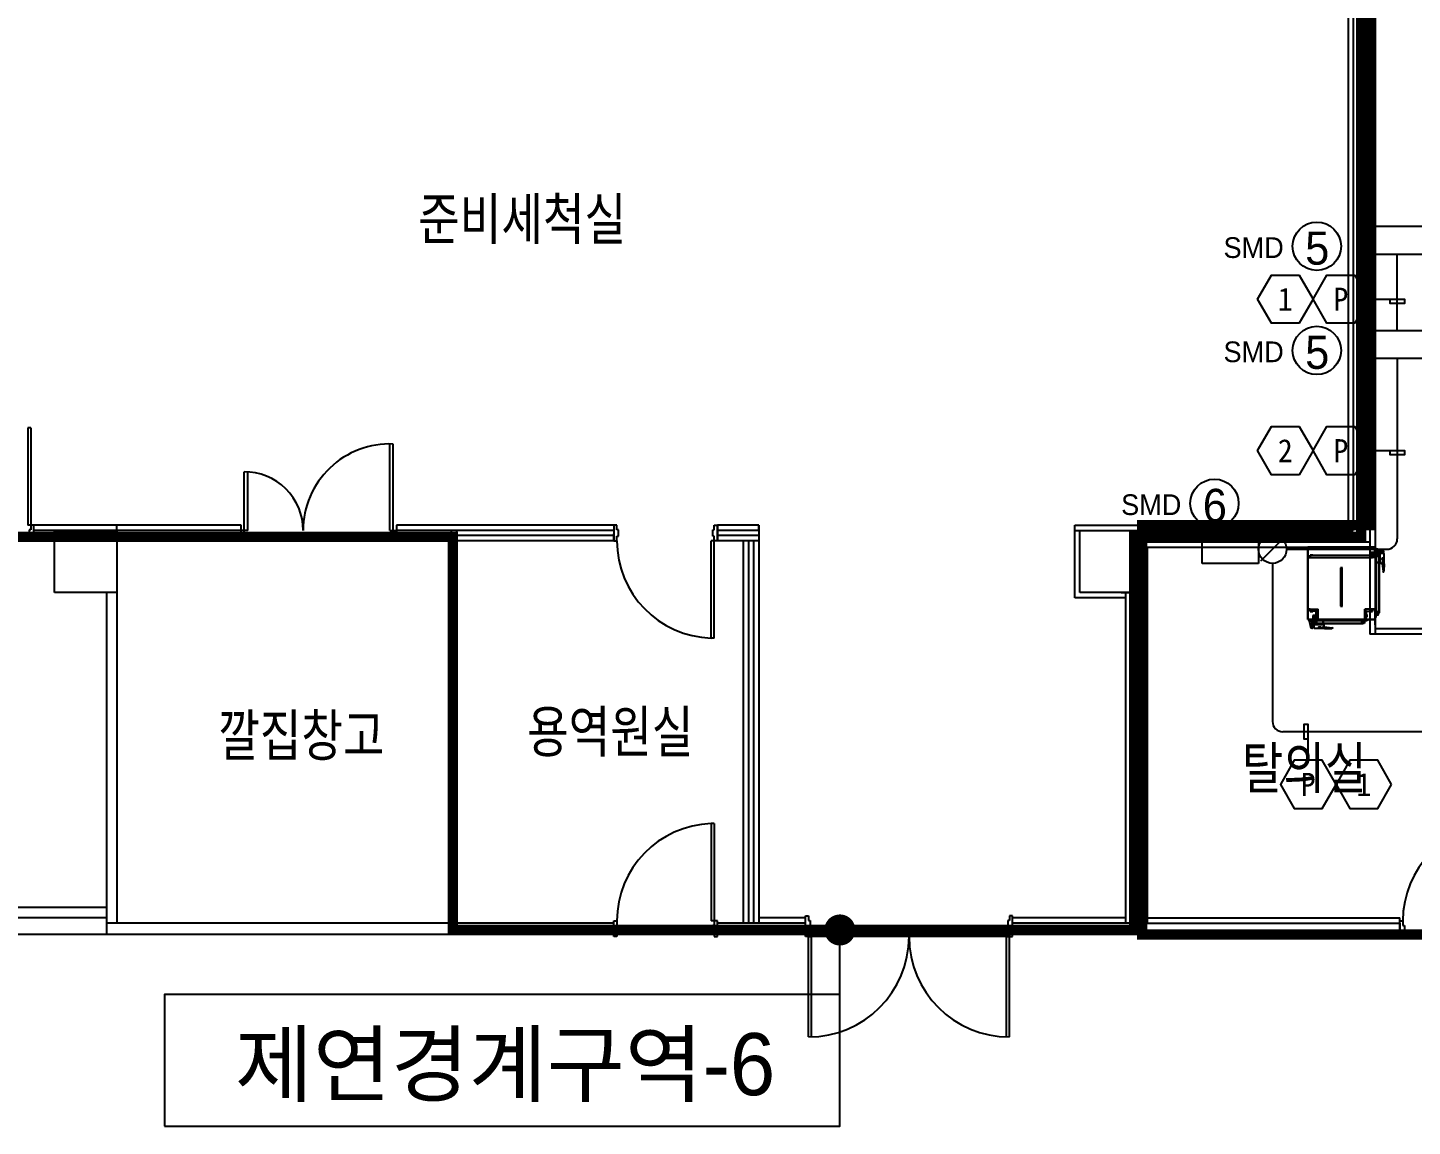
# Model space of a CAD drawing. Header units: millimetres. Extents: x 118559 to 211622, y 1329 to 63037.
# Drawn here: x 156470 to 169840, y 30142 to 40748 of the extents above; entities that cross this region are included whole.
import ezdxf
from ezdxf.enums import TextEntityAlignment as Align

# ---------------------------------------------------------------- set-up
doc = ezdxf.new("R2010")
doc.units = ezdxf.units.MM
doc.header["$LTSCALE"] = 120
doc.linetypes.add('HIDDENX2', pattern=[0.75, 0.5, -0.25])
for name, color, linetype in [('1구역', 41, 'Continuous'), ('ARCH', 9, 'Continuous'), ('DAMPER', 2, 'Continuous'), ('duct-si', 7, 'Continuous'), ('fire', 2, 'Continuous'), ('fire-l', 4, 'Continuous'), ('FIRE-NOTE', 7, 'Continuous'), ('smd-f', 2, 'Continuous')]:
    doc.layers.add(name, color=color, linetype=linetype)
doc.styles.add('GHD', font='')
doc.styles.add('ghs', font='')
doc.styles.add('TT', font='')
doc.styles.add('돋움', font='')
doc.styles.get('GHD').set_extended_font_data('Dotum')
doc.styles.get('ghs').set_extended_font_data('Dotum')
doc.styles.get('TT').set_extended_font_data('Dotum')
doc.styles.get('돋움').set_extended_font_data('DotumChe')

# ---------------------------------------------------------------- blocks, each defined once
blk = doc.blocks.new('e-22-1')
at = {"layer": 'DAMPER'}
blk.add_line((-5, 1), (-1, 1), dxfattribs=at)
at = {"layer": 'fire'}
for p, q in [((-5, -1), (-5, 1)), ((-1, 1), (-1, -1)), ((0.85, 0.85), (-0.85, -0.85)), ((-1, -1), (-5, -1))]:
    blk.add_line(p, q, dxfattribs=at)
blk.add_circle((0, 0), 1, dxfattribs=at)

msp = doc.modelspace()

# ---------------------------------------------------------------- linework, layer by layer
at = {"layer": '1구역', "color": 4, "linetype": 'HIDDENX2', "ltscale": 7, "const_width": 100, "elevation": 0}
msp.add_lwpolyline([(177130.1, 40802.5), (179743.5, 40802.5), (179743.4, 44444), (194080.1, 44444.2), (194080.1, 46185.5), (200110.1, 46185.5), (200110.1, 52274.1), (160991.4, 52274.1), (160991.4, 42084.2), (169430.1, 42084.2), (169430.1, 35944.2), (167230.1, 35944.2), (167230.1, 31994.2), (177130, 31994.2), (177130.1, 40802.5)], dxfattribs=at)
at = {"layer": '1구역', "color": 3, "linetype": 'HIDDENX2', "ltscale": 7, "const_width": 100, "elevation": 0}
msp.add_lwpolyline([(153905.1, 44357), (157380.1, 44357), (157380.1, 42084.2), (169346.1, 42084.2), (169346.1, 35833), (167155.8, 35833), (167155.8, 32036.9), (160573.8, 32036.9), (160573.8, 35833), (153905.1, 35833)], close=True, dxfattribs=at)
at = {"layer": 'ARCH', "color": 9}
for p, q in [((169480.1, 44234.2, 0), (169480.1, 34894.2, 0)), ((169430.1, 42294.2, 0), (169430.1, 35734.2, 0)), ((169430.1, 42294.2, 0), (169430.1, 35734.2, 0)), ((169270.1, 42134.2, 0), (169270.1, 35894.2, 0)), ((169220.1, 42084.2, 0), (169220.1, 35894.2, 0)), ((156470.1, 36884.2, 0), (156470.1, 35944.2, 0)), ((156500.1, 36884.2, 0), (156470.1, 36884.2, 0)), ((156470.1, 36884.2, 0), (156470.1, 35944.2, 0)), ((156500.1, 36884.2, 0), (156470.1, 36884.2, 0)), ((156500.1, 36884.2, 0), (156500.1, 35944.2, 0)), ((156500.1, 36884.2, 0), (156500.1, 35944.2, 0)), ((159965.4, 35894.2, 0), (159965.4, 36729.2, 0)), ((160000.7, 35894.2, 0), (160000.7, 36728.5, 0)), ((158559.4, 35894.2, 0), (158559.4, 36459.2, 0)), ((158594.7, 35894.2, 0), (158594.7, 36458.5, 0)), ((156500.1, 35944.2, 0), (156470.1, 35944.2, 0)), ((156500.1, 35944.2, 0), (156470.1, 35944.2, 0)), ((156500.1, 35899.2, 0), (156485.1, 35899.2, 0)), ((156485.1, 35899.2, 0), (156485.1, 35839.2, 0)), ((156500.1, 35899.2, 0), (156485.1, 35899.2, 0)), ((156485.1, 35899.2, 0), (156485.1, 35839.2, 0)), ((156485.1, 35839.2, 0), (156500.1, 35839.2, 0)), ((156485.1, 35839.2, 0), (156500.1, 35839.2, 0)), ((156530.1, 35944.2, 0), (156500.1, 35944.2, 0)), ((156500.1, 35944.2, 0), (156500.1, 35899.2, 0)), ((156530.1, 35944.2, 0), (156500.1, 35944.2, 0)), ((156500.1, 35944.2, 0), (156500.1, 35899.2, 0)), ((156500.1, 35839.2, 0), (156500.1, 35794.2, 0)), ((156500.1, 35839.2, 0), (156500.1, 35794.2, 0)), ((156530.1, 35794.2, 0), (156530.1, 35944.2, 0)), ((156530.1, 35794.2, 0), (156530.1, 35944.2, 0)), ((158530.1, 35944.2, 0), (156530.1, 35944.2, 0)), ((158530.1, 35894.2, 0), (156530.1, 35894.2, 0)), ((156730.1, 35894.2, 0), (157330.1, 35894.2, 0)), ((156730.1, 35294.2, 0), (156730.1, 35894.2, 0)), ((157330.1, 35894.2, 0), (157330.1, 35944.2, 0)), ((157330.1, 35894.2, 0), (157330.1, 35294.2, 0)), ((158530.1, 35844.2, 0), (157330.1, 35844.2, 0)), ((158530.1, 35794.2, 0), (158530.1, 35944.2, 0)), ((158559.4, 35894.2, 0), (158530.1, 35894.2, 0)), ((158559.4, 35858.3, 0), (158559.4, 35894.2, 0)), ((158594.7, 35894.2, 0), (158559.4, 35894.2, 0)), ((158579.9, 35858.3, 0), (158559.4, 35858.3, 0)), ((158579.9, 35794.2, 0), (158579.9, 35858.3, 0)), ((159965.4, 35894.2, 0), (160000.7, 35894.2, 0)), ((159980.2, 35794.2, 0), (159980.2, 35858.3, 0)), ((159980.2, 35858.3, 0), (160000.7, 35858.3, 0)), ((160000.7, 35858.3, 0), (160000.7, 35894.2, 0)), ((160000.7, 35894.2, 0), (160030.1, 35894.2, 0)), ((162130.1, 35944.2, 0), (160030.1, 35944.2, 0)), ((160030.1, 35944.2, 0), (160030.1, 35794.2, 0)), ((162130.1, 35894.2, 0), (160030.1, 35894.2, 0)), ((160560.1, 35844.2, 0), (160030.1, 35844.2, 0)), ((160560.1, 35894.2, 0), (160560.1, 32104.2, 0)), ((160610.1, 35894.2, 0), (160610.1, 32104.2, 0)), ((162130.1, 35844.2, 0), (160610.1, 35844.2, 0)), ((162130.1, 35944.2, 0), (162130.1, 35794.2, 0)), ((162160.1, 35944.2, 0), (162130.1, 35944.2, 0)), ((162130.1, 35944.2, 0), (162130.1, 35794.2, 0)), ((162160.1, 35944.2, 0), (162130.1, 35944.2, 0)), ((162130.1, 35794.2, 0), (162130.1, 35861.4, 0)), ((162160.1, 35899.2, 0), (162160.1, 35944.2, 0)), ((162160.1, 35899.2, 0), (162160.1, 35944.2, 0)), ((162175.1, 35899.2, 0), (162160.1, 35899.2, 0)), ((162175.1, 35899.2, 0), (162160.1, 35899.2, 0)), ((162160.1, 35794.2, 0), (162160.1, 35839.2, 0)), ((162160.1, 35839.2, 0), (162175.1, 35839.2, 0)), ((162160.1, 35794.2, 0), (162160.1, 35839.2, 0)), ((162160.1, 35839.2, 0), (162175.1, 35839.2, 0)), ((162175.1, 35839.2, 0), (162175.1, 35899.2, 0)), ((162175.1, 35839.2, 0), (162175.1, 35899.2, 0)), ((163085.1, 35839.2, 0), (163085.1, 35899.2, 0)), ((163085.1, 35899.2, 0), (163100.1, 35899.2, 0)), ((163085.1, 35839.2, 0), (163085.1, 35899.2, 0)), ((163085.1, 35899.2, 0), (163100.1, 35899.2, 0)), ((163100.1, 35839.2, 0), (163085.1, 35839.2, 0)), ((163100.1, 35839.2, 0), (163085.1, 35839.2, 0)), ((163100.1, 35899.2, 0), (163100.1, 35944.2, 0)), ((163100.1, 35944.2, 0), (163130.1, 35944.2, 0)), ((163100.1, 35899.2, 0), (163100.1, 35944.2, 0)), ((163100.1, 35944.2, 0), (163130.1, 35944.2, 0)), ((163100.1, 35794.2, 0), (163100.1, 35839.2, 0)), ((163100.1, 35794.2, 0), (163100.1, 35839.2, 0)), ((163530.1, 35944.2, 0), (163130.1, 35944.2, 0)), ((163130.1, 35794.2, 0), (163130.1, 35944.2, 0)), ((163130.1, 35944.2, 0), (163130.1, 35794.2, 0)), ((163130.1, 35944.2, 0), (163130.1, 35794.2, 0)), ((163530.1, 35894.2, 0), (163130.1, 35894.2, 0)), ((163530.1, 35844.2, 0), (163130.1, 35844.2, 0)), ((163530.1, 35944.2, 0), (163530.1, 32104.2, 0)), ((163530.1, 35894.2, 0), (163530.1, 35944.2, 0)), ((166580.1, 35944.2, 0), (169220.1, 35944.2, 0)), ((166580.1, 35244.2, 0), (166580.1, 35944.2, 0)), ((166580.1, 35894.2, 0), (169270.1, 35894.2, 0)), ((166630.1, 35294.2, 0), (166630.1, 35894.2, 0)), ((167230.1, 35894.2, 0), (167230.1, 35694.2, 0)), ((167230.1, 35894.2, 0), (167230.1, 35294.2, 0)), ((156500.1, 35794.2, 0), (156530.1, 35794.2, 0)), ((156500.1, 35794.2, 0), (156530.1, 35794.2, 0)), ((156530.1, 35794.2, 0), (156730.1, 35794.2, 0)), ((158530.1, 35794.2, 0), (157330.1, 35794.2, 0)), ((158579.9, 35794.2, 0), (158530.1, 35794.2, 0)), ((159980.2, 35794.2, 0), (160030.1, 35794.2, 0)), ((160560.1, 35794.2, 0), (160030.1, 35794.2, 0)), ((162130.1, 35794.2, 0), (160610.1, 35794.2, 0)), ((162130.1, 35794.2, 0), (162160.1, 35794.2, 0)), ((162130.1, 35794.2, 0), (162160.1, 35794.2, 0)), ((163070.1, 34854.2, 0), (163070.1, 35794.2, 0)), ((163100.1, 35794.2, 0), (163070.1, 35794.2, 0)), ((163070.1, 34854.2, 0), (163070.1, 35794.2, 0)), ((163100.1, 35794.2, 0), (163070.1, 35794.2, 0)), ((163100.1, 34854.2, 0), (163100.1, 35794.2, 0)), ((163100.1, 34854.2, 0), (163100.1, 35794.2, 0)), ((163130.1, 35794.2, 0), (163100.1, 35794.2, 0)), ((163130.1, 35794.2, 0), (163100.1, 35794.2, 0)), ((163530.1, 35794.2, 0), (163130.1, 35794.2, 0)), ((163380.1, 35794.2, 0), (163380.1, 32104.2, 0)), ((163430.1, 35794.2, 0), (163430.1, 32104.2, 0)), ((163480.1, 35794.2, 0), (163480.1, 32104.2, 0)), ((167230.1, 35784.2, 0), (169430.1, 35784.2, 0)), ((167230.1, 35734.2, 0), (169430.1, 35734.2, 0)), ((167280.1, 35734.2, 0), (167280.1, 32104.2, 0)), ((168830.1, 35734.2, 0), (168830.1, 35634.2, 0)), ((168830.1, 35634.2, 0), (168830.1, 35734.2, 0)), ((168830.1, 35734.2, 0), (169480.1, 35734.2, 0)), ((168830.1, 35721.2, 0), (168830.1, 35686.2, 0)), ((168830.1, 35716.2, 0), (168830.1, 35681.2, 0)), ((168831.3, 35635.4, 0), (168831.3, 35733, 0)), ((169478.9, 35733, 0), (168831.3, 35733, 0)), ((168831.3, 35733, 0), (168831.3, 35635.4, 0)), ((169430.1, 35734.2, 0), (169430.1, 34894.2, 0)), ((169478.9, 35635.4, 0), (169478.9, 35733, 0)), ((169480.1, 35734.2, 0), (169480.1, 35634.2, 0)), ((169490.1, 35721.2, 0), (169480.1, 35721.2, 0)), ((169480.1, 35721.2, 0), (169480.1, 35686.2, 0)), ((169490.1, 35716.2, 0), (169480.1, 35716.2, 0)), ((169480.1, 35716.2, 0), (169480.1, 35681.2, 0)), ((169490.1, 35686.2, 0), (169490.1, 35721.2, 0)), ((169490.1, 35721.2, 0), (169545.1, 35705.2, 0)), ((169490.1, 35721.2, 0), (169562.1, 35705.2, 0)), ((169490.1, 35681.2, 0), (169490.1, 35716.2, 0)), ((169490.1, 35716.2, 0), (169490.1, 35690.2, 0)), ((169490.1, 35716.2, 0), (169490.1, 35690.2, 0)), ((169545.1, 35695.2, 0), (169545.1, 35705.2, 0)), ((169562.1, 35695.2, 0), (169562.1, 35705.2, 0)), ((157330.1, 35694.2, 0), (157330.1, 32104.2, 0)), ((168830.1, 35634.2, 0), (168830.1, 35033, 0)), ((168830.1, 35634.2, 0), (168855.1, 35634.2, 0)), ((168855.1, 35634.2, 0), (168830.1, 35634.2, 0)), ((168831.3, 35635.4, 0), (168853.9, 35635.4, 0)), ((168831.3, 35034.2, 0), (168831.3, 35634.2, 0)), ((168853.9, 35635.4, 0), (168853.9, 35655.4, 0)), ((168853.9, 35655.4, 0), (168878.9, 35655.4, 0)), ((168878.9, 35654.2, 0), (168855.1, 35654.2, 0)), ((168855.1, 35654.2, 0), (168855.1, 35634.2, 0)), ((169455.1, 35652.2, 0), (168855.1, 35652.2, 0)), ((168855.1, 35652.2, 0), (168855.1, 35634.2, 0)), ((168855.1, 35634.2, 0), (169455.1, 35634.2, 0)), ((168873.9, 35658.6, 0), (168873.9, 35648, 0)), ((168878.9, 35654.2, 0), (168878.9, 35655.4, 0)), ((169431.3, 35654.2, 0), (169431.3, 35655.4, 0)), ((169431.3, 35655.4, 0), (169456.3, 35655.4, 0)), ((169455.1, 35654.2, 0), (169431.3, 35654.2, 0)), ((169436.3, 35660.4, 0), (169436.3, 35645, 0)), ((169438.9, 35683.7, 0), (169478.9, 35683.7, 0)), ((169438.9, 35643.7, 0), (169438.9, 35683.7, 0)), ((169478.9, 35643.7, 0), (169438.9, 35643.7, 0)), ((169486.8, 35671.2, 0), (169449.8, 35671.2, 0)), ((169449.8, 35671.2, 0), (169449.8, 35656.2, 0)), ((169449.8, 35656.2, 0), (169486.8, 35656.2, 0)), ((169455.1, 35634.2, 0), (169455.1, 35654.2, 0)), ((169455.1, 35634.2, 0), (169455.1, 35652.2, 0)), ((169480.1, 35634.2, 0), (169455.1, 35634.2, 0)), ((169456.3, 35655.4, 0), (169456.3, 35635.4, 0)), ((169456.3, 35635.4, 0), (169478.9, 35635.4, 0)), ((169457.4, 35668.2, 0), (169463.4, 35668.2, 0)), ((169463.4, 35659.2, 0), (169457.4, 35659.2, 0)), ((169478.9, 35683.7, 0), (169478.9, 35643.7, 0)), ((169480.1, 35686.2, 0), (169490.1, 35686.2, 0)), ((169480.1, 35681.2, 0), (169490.1, 35681.2, 0)), ((169493.9, 35669.2, 0), (169482.1, 35669.2, 0)), ((169486.8, 35656.2, 0), (169486.8, 35671.2, 0)), ((169486.8, 35671.2, 0), (169518.8, 35671.2, 0)), ((169500.5, 35657.4, 0), (169486.8, 35657.4, 0)), ((169499.3, 35656.2, 0), (169486.8, 35656.2, 0)), ((169486.8, 35641.2, 0), (169498.1, 35641.2, 0)), ((169486.8, 35584.2, 0), (169486.8, 35641.2, 0)), ((169516.4, 35584.2, 0), (169486.8, 35584.2, 0)), ((169517.6, 35670, 0), (169488, 35670, 0)), ((169488, 35670, 0), (169488, 35098.4, 0)), ((169488, 35640, 0), (169488, 35585.4, 0)), ((169499.3, 35640, 0), (169488, 35640, 0)), ((169488, 35585.4, 0), (169517.6, 35585.4, 0)), ((169490.1, 35695.2, 0), (169545.1, 35695.2, 0)), ((169490.1, 35695.2, 0), (169562.1, 35695.2, 0)), ((169529.1, 35689.2, 0), (169490.1, 35689.2, 0)), ((169546.1, 35689.2, 0), (169490.1, 35689.2, 0)), ((169498.1, 35656.2, 0), (169499.3, 35656.2, 0)), ((169498.1, 35641.2, 0), (169498.1, 35656.2, 0)), ((169499.3, 35656.2, 0), (169499.3, 35640, 0)), ((169499.3, 35649.4, 0), (169499.3, 35656.2, 0)), ((169500.5, 35649.4, 0), (169499.3, 35649.4, 0)), ((169500.5, 35657.4, 0), (169500.5, 35649.4, 0)), ((169505.1, 35689.9, 0), (169505.1, 35659.8, 0)), ((169516.4, 35565.4, 0), (169516.4, 35584.2, 0)), ((169517.6, 35565.4, 0), (169516.4, 35565.4, 0)), ((169517.6, 35098.4, 0), (169517.6, 35670, 0)), ((169517.6, 35585.4, 0), (169517.6, 35565.4, 0)), ((169566.8, 35671.2, 0), (169518.8, 35671.2, 0)), ((169518.8, 35671.2, 0), (169518.8, 35577.2, 0)), ((169518.8, 35671.2, 0), (169518.8, 35097.2, 0)), ((169518.8, 35577.2, 0), (169566.8, 35577.2, 0)), ((169524.8, 35674.2, 0), (169524.8, 35671.2, 0)), ((169527.8, 35671.2, 0), (169527.8, 35577.2, 0)), ((169529.1, 35695.2, 0), (169529.1, 35687.2, 0)), ((169544.1, 35693.2, 0), (169529.1, 35693.2, 0)), ((169529.1, 35687.2, 0), (169533, 35679.4, 0)), ((169544.1, 35687.2, 0), (169540.1, 35679.4, 0)), ((169542.8, 35687.2, 0), (169542.8, 35671.2, 0)), ((169544.1, 35695.2, 0), (169544.1, 35687.2, 0)), ((169561.1, 35693.2, 0), (169546.1, 35693.2, 0)), ((169546.1, 35690.2, 0), (169546.1, 35682.2, 0)), ((169546.1, 35687.2, 0), (169550, 35679.4, 0)), ((169563.8, 35609.2, 0), (169546.8, 35577.2, 0)), ((169551.8, 35572.2, 0), (169546.8, 35577.2, 0)), ((169560.8, 35500.2, 0), (169551.8, 35572.2, 0)), ((169561.1, 35687.2, 0), (169557.1, 35679.4, 0)), ((169561.1, 35695.2, 0), (169561.1, 35687.2, 0)), ((169561.4, 35671.2, 0), (169563.8, 35666.2, 0)), ((169563.8, 35666.2, 0), (169563.8, 35609.2, 0)), ((169566.8, 35572.2, 0), (169564.8, 35500.2, 0)), ((169566.8, 35577.2, 0), (169566.8, 35671.2, 0)), ((169566.8, 35572.2, 0), (169566.8, 35671.2, 0)), ((169164.3, 35533.7, 0), (169145.8, 35533.7, 0)), ((169145.8, 35533.7, 0), (169145.8, 35164, 0)), ((169164.3, 35520.8, 0), (169145.8, 35520.8, 0)), ((169161.1, 35517.6, 0), (169149, 35517.6, 0)), ((169149, 35517.6, 0), (169149, 35180.2, 0)), ((169155.1, 35544.3, 0), (169155.1, 35153.5, 0)), ((169161.1, 35180.2, 0), (169161.1, 35517.6, 0)), ((169164.3, 35164, 0), (169164.3, 35533.7, 0)), ((169556.8, 35490.2, 0), (169560.8, 35500.2, 0)), ((169559.8, 35490.2, 0), (169556.8, 35490.2, 0)), ((169559.8, 35490.2, 0), (169564.8, 35500.2, 0)), ((157330.1, 35294.2, 0), (156730.1, 35294.2, 0)), ((157230.1, 35294.2, 0), (157230.1, 32104.2, 0)), ((167070.1, 35244.2, 0), (166580.1, 35244.2, 0)), ((167230.1, 35294.2, 0), (166630.1, 35294.2, 0)), ((167030.1, 35294.2, 0), (167230.1, 35294.2, 0)), ((167070.1, 35294.2, 0), (167070.1, 32104.2, 0)), ((167120.1, 35294.2, 0), (167120.1, 32104.2, 0)), ((167230.1, 35294.2, 0), (167230.1, 32104.2, 0)), ((169145.8, 35176.9, 0), (169164.3, 35176.9, 0)), ((169145.8, 35164, 0), (169164.3, 35164, 0)), ((169149, 35180.2, 0), (169161.1, 35180.2, 0)), ((168830.1, 35033, 0), (169480.1, 35033, 0)), ((168830.1, 35033, 0), (168930.1, 35033, 0)), ((168855.1, 35134.2, 0), (168831.3, 35134.2, 0)), ((168831.3, 35133, 0), (168853.9, 35133, 0)), ((169478.9, 35034.2, 0), (168831.3, 35034.2, 0)), ((168928.9, 35034.2, 0), (168831.3, 35034.2, 0)), ((168843.1, 35023, 0), (168843.1, 35033, 0)), ((168848.1, 35023, 0), (168848.1, 35033, 0)), ((168853.9, 35133, 0), (168853.9, 35113, 0)), ((168853.9, 35113, 0), (168880.1, 35113, 0)), ((168855.1, 35116.2, 0), (168855.1, 35134.2, 0)), ((168855.1, 35114.2, 0), (168855.1, 35134.2, 0)), ((168880.1, 35114.2, 0), (168855.1, 35114.2, 0)), ((168856.1, 35134.2, 0), (168930.1, 35134.2, 0)), ((168856.1, 35134.2, 0), (168856.1, 35116.2, 0)), ((168856.1, 35134.2, 0), (168930.1, 35134.2, 0)), ((168912.1, 35116.2, 0), (168856.1, 35116.2, 0)), ((168878.1, 35033, 0), (168878.1, 35023, 0)), ((168880.1, 35113, 0), (168880.1, 35114.2, 0)), ((168920.6, 35074.2, 0), (168880.6, 35074.2, 0)), ((168880.6, 35074.2, 0), (168880.6, 35034.2, 0)), ((168880.6, 35034.2, 0), (168920.6, 35034.2, 0)), ((168880.6, 35034.2, 0), (168920.6, 35034.2, 0)), ((168883.1, 35033, 0), (168883.1, 35023, 0)), ((168893.1, 35063.3, 0), (168908.1, 35063.3, 0)), ((168893.1, 35026.3, 0), (168893.1, 35063.3, 0)), ((168895.1, 35019.1, 0), (168895.1, 35031, 0)), ((168896.1, 35055.7, 0), (168896.1, 35049.7, 0)), ((168905.1, 35049.7, 0), (168905.1, 35055.7, 0)), ((168908.1, 35063.3, 0), (168908.1, 35026.3, 0)), ((168910.1, 35081.8, 0), (168908.9, 35081.8, 0)), ((168908.9, 35081.8, 0), (168908.9, 35056.8, 0)), ((168908.9, 35056.8, 0), (168928.9, 35056.8, 0)), ((168910.1, 35058, 0), (168910.1, 35081.8, 0)), ((168930.1, 35058, 0), (168910.1, 35058, 0)), ((168930.1, 35134.2, 0), (168912.1, 35116.2, 0)), ((168930.1, 35134.2, 0), (168912.1, 35116.2, 0)), ((168912.1, 35059, 0), (168912.1, 35116.2, 0)), ((168930.1, 35059, 0), (168912.1, 35059, 0)), ((168920.6, 35034.2, 0), (168920.6, 35074.2, 0)), ((168928.9, 35056.8, 0), (168928.9, 35034.2, 0)), ((168930.1, 35059, 0), (168930.1, 35134.2, 0)), ((168930.1, 35059, 0), (168930.1, 35134.2, 0)), ((168930.1, 35033, 0), (168930.1, 35058, 0)), ((169356.1, 35034.2, 0), (169335.6, 35034.2, 0)), ((169480.1, 35033, 0), (169356.1, 35033, 0)), ((169357.3, 35034.2, 0), (169478.9, 35034.2, 0)), ((169364.1, 35033, 0), (169364.1, 35021, 0)), ((169364.1, 35033, 0), (169373.1, 35033, 0)), ((169408.1, 35033, 0), (169373.1, 35033, 0)), ((169408.1, 35033, 0), (169373.1, 35033, 0)), ((169373.1, 35033, 0), (169373.1, 35021, 0)), ((169408.1, 35033, 0), (169373.1, 35033, 0)), ((169380.1, 35032, 0), (169373.1, 35032, 0)), ((169467.1, 35033, 0), (169378.1, 35033, 0)), ((169467.1, 35033, 0), (169378.1, 35033, 0)), ((169467.1, 35033, 0), (169378.1, 35033, 0)), ((169380.1, 35134.2, 0), (169398.1, 35116.2, 0)), ((169380.1, 35059, 0), (169380.1, 35134.2, 0)), ((169454.1, 35134.2, 0), (169380.1, 35134.2, 0)), ((169380.1, 35059, 0), (169398.1, 35059, 0)), ((169380.1, 35058, 0), (169400.1, 35058, 0)), ((169380.1, 35033, 0), (169380.1, 35058, 0)), ((169380.1, 35022, 0), (169380.1, 35033, 0)), ((169380.1, 35033, 0), (169405.6, 35033, 0)), ((169380.1, 35033, 0), (169405.6, 35033, 0)), ((169381.3, 35056.8, 0), (169381.3, 35034.2, 0)), ((169401.3, 35056.8, 0), (169381.3, 35056.8, 0)), ((169393.1, 35017.1, 0), (169393.1, 35041.9, 0)), ((169398.1, 35059, 0), (169398.1, 35116.2, 0)), ((169398.1, 35116.2, 0), (169454.1, 35116.2, 0)), ((169400.1, 35081.8, 0), (169401.3, 35081.8, 0)), ((169400.1, 35058, 0), (169400.1, 35081.8, 0)), ((169401.3, 35081.8, 0), (169401.3, 35056.8, 0)), ((169405.6, 35033, 0), (169405.6, 35022, 0)), ((169405.6, 35033, 0), (169405.6, 35022, 0)), ((169430.1, 35114.2, 0), (169430.1, 35113, 0)), ((169455.1, 35114.2, 0), (169430.1, 35114.2, 0)), ((169430.1, 35113, 0), (169456.3, 35113, 0)), ((169454.1, 35134.2, 0), (169454.1, 35116.2, 0)), ((169455.1, 35134.2, 0), (169455.1, 35116.2, 0)), ((169455.1, 35134.2, 0), (169455.1, 35114.2, 0)), ((169480.1, 35134.2, 0), (169455.1, 35134.2, 0)), ((169456.3, 35133, 0), (169478.9, 35133, 0)), ((169456.3, 35113, 0), (169456.3, 35133, 0)), ((169495.9, 35067.2, 0), (169471.2, 35067.2, 0)), ((169478.9, 35133, 0), (169478.9, 35034.2, 0)), ((169480.1, 35096.2, 0), (169480.1, 35087.2, 0)), ((169480.1, 35096.2, 0), (169492.1, 35096.2, 0)), ((169480.1, 35087.2, 0), (169492.1, 35087.2, 0)), ((169480.1, 34983, 0), (169480.1, 35084.2, 0)), ((169480.1, 35080.2, 0), (169480.1, 35054.7, 0)), ((169480.1, 35080.2, 0), (169480.1, 35054.7, 0)), ((169491.1, 35080.2, 0), (169480.1, 35080.2, 0)), ((169480.1, 35054.7, 0), (169491.1, 35054.7, 0)), ((169480.1, 35054.7, 0), (169491.1, 35054.7, 0)), ((169481.1, 35080.2, 0), (169481.1, 35087.2, 0)), ((169518.8, 35097.2, 0), (169486.8, 35097.2, 0)), ((169488, 35098.4, 0), (169517.6, 35098.4, 0)), ((169490.1, 35080.8, 0), (169490.1, 35087.2, 0)), ((169491.1, 35054.7, 0), (169491.1, 35080.2, 0)), ((169518.1, 35097.2, 0), (169492.1, 35097.2, 0)), ((169492.1, 35097.2, 0), (169492.1, 35086.2, 0)), ((169518.1, 35097.2, 0), (169492.1, 35097.2, 0)), ((169492.1, 35086.2, 0), (169518.1, 35086.2, 0)), ((169505.1, 35117.2, 0), (169505.1, 35070.8, 0)), ((169505.1, 35099, 0), (169505.1, 35092.3, 0)), ((169518.1, 35086.2, 0), (169518.1, 35097.2, 0)), ((169518.1, 35086.2, 0), (169518.1, 35097.2, 0)), ((168843.1, 35023, 0), (168859.1, 34951, 0)), ((168843.1, 35023, 0), (168859.1, 34968, 0)), ((168878.1, 35023, 0), (168843.1, 35023, 0)), ((168848.1, 35023, 0), (168874.1, 35023, 0)), ((168848.1, 35023, 0), (168874.1, 35023, 0)), ((168883.1, 35023, 0), (168848.1, 35023, 0)), ((168869.1, 34968, 0), (168859.1, 34968, 0)), ((168869.1, 34951, 0), (168859.1, 34951, 0)), ((168869.1, 35023, 0), (168869.1, 34951, 0)), ((168869.1, 35023, 0), (168869.1, 34968, 0)), ((168869.1, 34984, 0), (168877.1, 34984, 0)), ((168869.1, 34969, 0), (168877.1, 34969, 0)), ((168869.1, 34952, 0), (168877.1, 34952, 0)), ((168871.1, 34969, 0), (168871.1, 34984, 0)), ((168871.1, 34952, 0), (168871.1, 34967, 0)), ((168874.1, 34967, 0), (168882.1, 34967, 0)), ((168874.4, 35008, 0), (168904.5, 35008, 0)), ((168875.1, 34967, 0), (168875.1, 35023, 0)), ((168875.1, 34984, 0), (168875.1, 35023, 0)), ((168877.1, 34984, 0), (168884.9, 34980.1, 0)), ((168877.1, 34969, 0), (168884.9, 34972.9, 0)), ((168877.1, 34970.3, 0), (168893.1, 34970.3, 0)), ((168877.1, 34967, 0), (168884.9, 34963.1, 0)), ((168877.1, 34952, 0), (168884.9, 34955.9, 0)), ((168890.1, 34988.3, 0), (168893.1, 34988.3, 0)), ((168893.1, 35026.3, 0), (168893.1, 34994.3, 0)), ((168908.1, 35026.3, 0), (168893.1, 35026.3, 0)), ((168893.1, 34994.3, 0), (169363.1, 34994.3, 0)), ((168893.1, 34994.3, 0), (168987.1, 34994.3, 0)), ((168893.1, 34946.3, 0), (168893.1, 34994.3, 0)), ((168893.1, 34985.3, 0), (168987.1, 34985.3, 0)), ((168893.1, 34951.6, 0), (168898.1, 34949.3, 0)), ((168992.1, 34946.3, 0), (168893.1, 34946.3, 0)), ((168987.1, 34946.3, 0), (168893.1, 34946.3, 0)), ((168894.3, 35025.1, 0), (169361.9, 35025.1, 0)), ((168894.3, 34995.5, 0), (168894.3, 35025.1, 0)), ((169361.9, 34995.5, 0), (168894.3, 34995.5, 0)), ((168898.1, 34949.3, 0), (168955.1, 34949.3, 0)), ((168906.9, 35012.6, 0), (168906.9, 35026.3, 0)), ((168906.9, 35012.6, 0), (168914.9, 35012.6, 0)), ((168908.1, 35013.8, 0), (168908.1, 35026.3, 0)), ((168923.1, 35015, 0), (168908.1, 35015, 0)), ((168908.1, 35015, 0), (168908.1, 35013.8, 0)), ((168914.9, 35013.8, 0), (168908.1, 35013.8, 0)), ((168908.1, 35013.8, 0), (168924.3, 35013.8, 0)), ((168914.9, 35012.6, 0), (168914.9, 35013.8, 0)), ((168980.1, 35026.3, 0), (168923.1, 35026.3, 0)), ((168923.1, 35026.3, 0), (168923.1, 35015, 0)), ((168924.3, 35013.8, 0), (168924.3, 35025.1, 0)), ((168924.3, 35025.1, 0), (168978.9, 35025.1, 0)), ((168955.1, 34949.3, 0), (168987.1, 34966.3, 0)), ((168978.9, 35025.1, 0), (168978.9, 34995.5, 0)), ((168978.9, 34995.5, 0), (168998.9, 34995.5, 0)), ((168980.1, 34996.7, 0), (168980.1, 35026.3, 0)), ((168998.9, 34996.7, 0), (168980.1, 34996.7, 0)), ((168987.1, 34994.3, 0), (168987.1, 34946.3, 0)), ((168992.1, 34961.3, 0), (168987.1, 34966.3, 0)), ((169064.1, 34952.3, 0), (168992.1, 34961.3, 0)), ((168992.1, 34946.3, 0), (169064.1, 34948.3, 0)), ((168998.9, 34995.5, 0), (168998.9, 34996.7, 0)), ((169074.1, 34956.3, 0), (169064.1, 34952.3, 0)), ((169074.1, 34953.3, 0), (169064.1, 34948.3, 0)), ((169074.1, 34953.3, 0), (169074.1, 34956.3, 0)), ((169343.1, 35008, 0), (169389.5, 35008, 0)), ((169361.3, 35008, 0), (169368, 35008, 0)), ((169361.9, 35025.1, 0), (169361.9, 34995.5, 0)), ((169363.1, 34994.3, 0), (169363.1, 35026.3, 0)), ((169363.1, 34995, 0), (169363.1, 35021, 0)), ((169363.1, 35021, 0), (169374.1, 35021, 0)), ((169363.1, 34995, 0), (169363.1, 35021, 0)), ((169374.1, 34995, 0), (169363.1, 34995, 0)), ((169374.1, 34995, 0), (169363.1, 34995, 0)), ((169379.5, 35023, 0), (169373.1, 35023, 0)), ((169374.1, 35021, 0), (169374.1, 34995, 0)), ((169405.6, 35022, 0), (169380.1, 35022, 0)), ((174530.1, 34944.2, 0), (169480.1, 34944.2, 0)), ((163100.1, 34854.2, 0), (163070.1, 34854.2, 0)), ((163100.1, 34854.2, 0), (163070.1, 34854.2, 0)), ((174530.1, 34894.2, 0), (169430.1, 34894.2, 0)), ((163070.1, 33064.2, 0), (163070.1, 32124.2, 0)), ((163100.1, 33064.2, 0), (163070.1, 33064.2, 0)), ((163070.1, 33064.2, 0), (163070.1, 32124.2, 0)), ((163100.1, 33064.2, 0), (163070.1, 33064.2, 0)), ((163100.1, 33064.2, 0), (163100.1, 32124.2, 0)), ((163100.1, 33064.2, 0), (163100.1, 32124.2, 0)), ((157230.1, 32254.2, 0), (153980.1, 32254.2, 0)), ((157230.1, 32154.2, 0), (153553.3, 32154.2, 0)), ((157230.1, 32154.2, 0), (157230.1, 31994.2, 0)), ((162130.1, 32104.2, 0), (157230.1, 32104.2, 0)), ((162130.1, 31974.2, 0), (162130.1, 32124.2, 0)), ((162130.1, 32124.2, 0), (162160.1, 32124.2, 0)), ((162130.1, 31974.2, 0), (162130.1, 32124.2, 0)), ((162130.1, 32124.2, 0), (162160.1, 32124.2, 0)), ((162160.1, 32124.2, 0), (162160.1, 32079.2, 0)), ((162160.1, 32124.2, 0), (162160.1, 32079.2, 0)), ((163100.1, 32124.2, 0), (163070.1, 32124.2, 0)), ((163100.1, 32124.2, 0), (163070.1, 32124.2, 0)), ((163130.1, 32124.2, 0), (163100.1, 32124.2, 0)), ((163100.1, 32124.2, 0), (163100.1, 32079.2, 0)), ((163130.1, 32124.2, 0), (163100.1, 32124.2, 0)), ((163100.1, 32124.2, 0), (163100.1, 32079.2, 0)), ((163130.1, 31974.2, 0), (163130.1, 32124.2, 0)), ((163980.1, 32104.2, 0), (163130.1, 32104.2, 0)), ((163980.1, 32154.2, 0), (163530.1, 32154.2, 0)), ((163980.1, 31974.2, 0), (163980.1, 32174.2, 0)), ((163980.1, 32174.2, 0), (164010.1, 32174.2, 0)), ((163980.1, 31974.2, 0), (163980.1, 32174.2, 0)), ((163980.1, 32174.2, 0), (164010.1, 32174.2, 0)), ((164010.1, 32174.2, 0), (164010.1, 32129.2, 0)), ((164010.1, 32174.2, 0), (164010.1, 32129.2, 0)), ((164010.1, 32129.2, 0), (164025.1, 32129.2, 0)), ((164010.1, 32129.2, 0), (164025.1, 32129.2, 0)), ((164025.1, 32129.2, 0), (164025.1, 32019.2, 0)), ((164025.1, 32129.2, 0), (164025.1, 32019.2, 0)), ((165950.1, 32129.2, 0), (165935.1, 32129.2, 0)), ((165935.1, 32129.2, 0), (165935.1, 32019.2, 0)), ((165950.1, 32129.2, 0), (165935.1, 32129.2, 0)), ((165935.1, 32129.2, 0), (165935.1, 32019.2, 0)), ((165980.1, 32174.2, 0), (165950.1, 32174.2, 0)), ((165950.1, 32174.2, 0), (165950.1, 32129.2, 0)), ((165980.1, 32174.2, 0), (165950.1, 32174.2, 0)), ((165950.1, 32174.2, 0), (165950.1, 32129.2, 0)), ((165980.1, 31974.2, 0), (165980.1, 32174.2, 0)), ((165980.1, 31974.2, 0), (165980.1, 32174.2, 0)), ((167070.1, 32154.2, 0), (165980.1, 32154.2, 0)), ((167120.1, 32104.2, 0), (165980.1, 32104.2, 0)), ((167120.1, 32104.2, 0), (169718.3, 32104.2, 0)), ((167280.1, 32154.2, 0), (169718.3, 32154.2, 0)), ((169718.3, 32104.2, 0), (169718.3, 32154.2, 0)), ((169718.3, 31974.2, 0), (169718.3, 32124.2, 0)), ((169718.3, 32124.2, 0), (169748.3, 32124.2, 0)), ((169718.3, 31974.2, 0), (169718.3, 32124.2, 0)), ((169718.3, 32124.2, 0), (169748.3, 32124.2, 0)), ((169718.3, 32104.2, 0), (169718.3, 31994.2, 0)), ((169748.3, 32124.2, 0), (169748.3, 32079.2, 0)), ((169748.3, 32124.2, 0), (169748.3, 32079.2, 0)), ((162130.1, 31994.2, 0), (153553.3, 31994.2, 0)), ((162160.1, 31974.2, 0), (162130.1, 31974.2, 0)), ((162160.1, 31974.2, 0), (162130.1, 31974.2, 0)), ((162160.1, 32079.2, 0), (162175.1, 32079.2, 0)), ((162160.1, 32079.2, 0), (162175.1, 32079.2, 0)), ((162175.1, 32019.2, 0), (162160.1, 32019.2, 0)), ((162160.1, 32019.2, 0), (162160.1, 31974.2, 0)), ((162175.1, 32019.2, 0), (162160.1, 32019.2, 0)), ((162160.1, 32019.2, 0), (162160.1, 31974.2, 0)), ((162175.1, 32079.2, 0), (162175.1, 32019.2, 0)), ((162175.1, 32079.2, 0), (162175.1, 32019.2, 0)), ((163100.1, 32079.2, 0), (163085.1, 32079.2, 0)), ((163085.1, 32079.2, 0), (163085.1, 32019.2, 0)), ((163100.1, 32079.2, 0), (163085.1, 32079.2, 0)), ((163085.1, 32079.2, 0), (163085.1, 32019.2, 0)), ((163085.1, 32019.2, 0), (163100.1, 32019.2, 0)), ((163085.1, 32019.2, 0), (163100.1, 32019.2, 0)), ((163100.1, 32019.2, 0), (163100.1, 31974.2, 0)), ((163100.1, 32019.2, 0), (163100.1, 31974.2, 0)), ((163100.1, 31999.2, 0), (163130.1, 31999.2, 0)), ((163100.1, 31974.2, 0), (163130.1, 31974.2, 0)), ((163980.1, 31994.2, 0), (163130.1, 31994.2, 0)), ((164010.1, 31974.2, 0), (163980.1, 31974.2, 0)), ((164010.1, 31974.2, 0), (163980.1, 31974.2, 0)), ((165950.1, 32019.2, 0), (164010.1, 32019.2, 0)), ((164025.1, 32019.2, 0), (164010.1, 32019.2, 0)), ((164010.1, 32019.2, 0), (164010.1, 31974.2, 0)), ((165950.1, 32019.2, 0), (164010.1, 32019.2, 0)), ((164025.1, 32019.2, 0), (164010.1, 32019.2, 0)), ((164010.1, 32019.2, 0), (164010.1, 31974.2, 0)), ((164010.1, 31974.2, 0), (164040, 31974.2, 0)), ((164010.1, 31004.2, 0), (164010.1, 31974.2, 0)), ((164010.1, 31974.2, 0), (164040, 31974.2, 0)), ((164010.1, 31004.2, 0), (164010.1, 31974.2, 0)), ((165950.1, 31974.2, 0), (164010.1, 31974.2, 0)), ((165950.1, 31974.2, 0), (164010.1, 31974.2, 0)), ((164040, 31004.7, 0), (164040, 31974.2, 0)), ((164040, 31004.7, 0), (164040, 31974.2, 0)), ((165920.1, 31004.7, 0), (165920.1, 31974.2, 0)), ((165920.1, 31974.2, 0), (165950.1, 31974.2, 0)), ((165920.1, 31004.7, 0), (165920.1, 31974.2, 0)), ((165920.1, 31974.2, 0), (165950.1, 31974.2, 0)), ((165935.1, 32019.2, 0), (165950.1, 32019.2, 0)), ((165935.1, 32019.2, 0), (165950.1, 32019.2, 0)), ((165950.1, 32019.2, 0), (165950.1, 31974.2, 0)), ((165950.1, 32019.2, 0), (165950.1, 31974.2, 0)), ((165950.1, 31004.2, 0), (165950.1, 31974.2, 0)), ((165950.1, 31004.2, 0), (165950.1, 31974.2, 0)), ((165950.1, 31974.2, 0), (165980.1, 31974.2, 0)), ((165950.1, 31974.2, 0), (165980.1, 31974.2, 0)), ((167230.1, 31994.2, 0), (165980.1, 31994.2, 0)), ((167230.1, 31994.2, 0), (169718.3, 31994.2, 0)), ((169748.3, 31974.2, 0), (169718.3, 31974.2, 0)), ((169748.3, 31974.2, 0), (169718.3, 31974.2, 0)), ((169748.3, 32079.2, 0), (169763.3, 32079.2, 0)), ((169748.3, 32079.2, 0), (169763.3, 32079.2, 0)), ((169763.3, 32019.2, 0), (169748.3, 32019.2, 0)), ((169748.3, 32019.2, 0), (169748.3, 31974.2, 0)), ((169763.3, 32019.2, 0), (169748.3, 32019.2, 0)), ((169748.3, 32019.2, 0), (169748.3, 31974.2, 0)), ((169763.3, 32079.2, 0), (169763.3, 32019.2, 0)), ((169763.3, 32079.2, 0), (169763.3, 32019.2, 0)), ((164010.7, 31004.2, 0), (164010.1, 31004.2, 0)), ((164010.7, 31004.2, 0), (164010.1, 31004.2, 0)), ((165949.4, 31004.2, 0), (165950.1, 31004.2, 0)), ((165949.4, 31004.2, 0), (165950.1, 31004.2, 0))]:
    msp.add_line(p, q, dxfattribs=at)
for centre in [(169551.8, 35626.2, 0), (169551.8, 35611.2, 0), (169557.3, 35591.7, 0), (168938.1, 34961.3, 0), (168953.1, 34961.3, 0), (168972.5, 34955.8, 0)]:
    msp.add_circle(centre, 2.5, dxfattribs=at)
for centre, radius, start, end in [((159965.4, 35894.2, 0), 835, 87.58091, 180), ((158565.4, 35894.2, 0), 565, 0, 90.60846), ((163100.1, 35794.2, 0), 940, 180, 268.1729), ((163100.1, 35794.2, 0), 940, 180, 268.1729), ((169457.4, 35663.7, 0), 4.5, 90, 270), ((169463.4, 35663.7, 0), 4.5, 270, 90), ((169542.1, 35669.2, 0), 18, 87.7639, 163.94207), ((169536.6, 35681.2, 0), 4, 201.75905, 338.24095), ((169553.6, 35681.2, 0), 4, 201.75905, 338.24095), ((168900.6, 35055.7, 0), 4.5, 0, 180), ((168900.6, 35049.7, 0), 4.5, 180, 0), ((168895.1, 34971, 0), 18, 106.05793, 182.2361), ((168883.1, 34976.5, 0), 4, 291.75905, 68.24095), ((168883.1, 34959.5, 0), 4, 291.75905, 68.24095), ((163100.1, 32124.2, 0), 940, 91.8271, 180), ((170688.3, 32124.2, 0), 940, 91.8271, 180), ((164010.1, 31974.2, 0), 970, 270.00002, 0.00001), ((165950.1, 31974.2, 0), 970, 180.00001, 270)]:
    msp.add_arc(centre, radius, start, end, dxfattribs=at)
at = {"layer": 'duct-si', "linetype": 'Continuous'}
msp.add_line((164312.7, 31414.1, 0), (164312.7, 32036.9, 0), dxfattribs=at)
at = {"layer": 'duct-si', "const_width": 150, "elevation": 0}
msp.add_lwpolyline([(164312.7, 32111.9, 1), (164312.7, 31961.9, 1)], format="xyb", close=True, dxfattribs=at)
at = {"layer": 'duct-si', "linetype": 'Continuous', "elevation": 0}
msp.add_lwpolyline([(157790.1, 30141.6), (164312.7, 30141.6), (164312.7, 31414.1), (157790.1, 31414.1)], close=True, dxfattribs=at)
at = {"layer": 'fire', "color": 2, "elevation": 0}
for points in [[(169419.2, 38127.2), (169763.7, 38127.2), (169763.7, 38086.4), (169624.9, 38086.4), (169624.9, 38127.2)], [(169419.2, 36664.5), (169763.7, 36664.5), (169763.7, 36623.7), (169624.9, 36623.7), (169624.9, 36664.5)], [(168834.8, 33675.3), (168834.8, 34019.8), (168794, 34019.8), (168794, 33881), (168834.8, 33881)]]:
    msp.add_lwpolyline(points, dxfattribs=at)
at = {"layer": 'fire-l', "color": 6, "ltscale": 2}
for p, q in [((169694.3, 37825.8, 0), (169694.3, 38559.8, 0)), ((169694.3, 37553.8, 0), (169694.3, 35812.1, 0)), ((168626.2, 35712.1, 0), (169594.3, 35712.1, 0)), ((168490.2, 35576.1, 0), (168490.2, 34050.4, 0)), ((170318.3, 33950.4, 0), (168590.2, 33950.4, 0))]:
    msp.add_line(p, q, dxfattribs=at)
at = {"layer": 'fire-l', "color": 2, "elevation": 0}
for points in [[(168344.7, 38127.2), (168479, 38359.8), (168747.6, 38359.8), (168881.9, 38127.2), (168747.6, 37894.5), (168479, 37894.5)], [(168881.9, 38127.2), (169016.2, 38359.8), (169284.9, 38359.8), (169419.2, 38127.2), (169284.9, 37894.5), (169016.2, 37894.5)], [(168344.7, 36664.5), (168479, 36897.1), (168747.6, 36897.1), (168881.9, 36664.5), (168747.6, 36431.9), (168479, 36431.9)], [(168881.9, 36664.5), (169016.2, 36897.1), (169284.9, 36897.1), (169419.2, 36664.5), (169284.9, 36431.9), (169016.2, 36431.9)], [(169103.4, 33442.6), (168969.1, 33675.3), (168700.5, 33675.3), (168566.2, 33442.6), (168700.5, 33210), (168969.1, 33210)], [(169640.6, 33442.6), (169506.3, 33675.3), (169237.7, 33675.3), (169103.4, 33442.6), (169237.7, 33210), (169506.3, 33210)]]:
    msp.add_lwpolyline(points, close=True, dxfattribs=at)
at = {"layer": 'fire-l', "color": 6, "ltscale": 2}
for centre, start, end in [((169594.3, 35812.1, 0), 270, 0), ((168590.2, 34050.4, 0), 180, 270)]:
    msp.add_arc(centre, 100, start, end, dxfattribs=at)
at = {"layer": 'smd-f'}
for centre in [(168918.4, 38637.8), (168918.4, 37631.8), (167929.6, 36155.7)]:
    msp.add_circle(centre, 233.7, dxfattribs=at)

# ---------------------------------------------------------------- block references
at = {"layer": 'fire-l', "ltscale": 2, "xscale": 136, "yscale": 136, "zscale": 136}
for p in [(170102.3, 38695.8, 0), (170102.3, 37689.8, 0), (168490.2, 35712.1, 0)]:
    msp.add_blockref('e-22-1', p, dxfattribs=at)

# ---------------------------------------------------------------- texts
at = {"layer": 'ARCH', "color": 9, "style": 'GHD', "width": 0.8}
for s, p in [('준비세척실', (160240.9, 38701.4, 0)), ('깔집창고', (158309.6, 33716, 0)), ('용역원실', (161292, 33752.1, 0)), ('탈의실', (168193.3, 33401.9, 0))]:
    msp.add_text(s, height=400, dxfattribs=at).set_placement(p)
at = {"layer": 'fire', "style": '돋움'}
for s, p in [('P', (169150.6, 38127.2, 0)), ('1', (168613.3, 38127.2, 0)), ('2', (168613.3, 36664.5, 0)), ('P', (169150.6, 36664.5, 0)), ('P', (168834.8, 33442.6, 0)), ('1', (169372, 33442.6, 0))]:
    msp.add_text(s, height=222.4, dxfattribs=at).set_placement(p, align=Align.MIDDLE)
at = {"layer": 'FIRE-NOTE', "color": 6, "linetype": 'Continuous', "style": 'TT'}
msp.add_text('제연경계구역-6', height=600, dxfattribs=at).set_placement((161079.8, 30741.6, 0), align=Align.MIDDLE_CENTER)
at = {"layer": 'smd-f', "style": 'TT'}
for s, p in [('5', (168922.1, 38617.8)), ('5', (168922.1, 37611.8)), ('6', (167933.3, 36135.8))]:
    msp.add_text(s, height=320, dxfattribs=at).set_placement(p, align=Align.MIDDLE)
at = {"layer": 'smd-f', "style": 'ghs'}
for p in [(168017.1, 38524.8, 0), (168017.1, 37518.7, 0), (167028.3, 36042.7, 0)]:
    msp.add_text('SMD', height=200, dxfattribs=at).set_placement(p)

doc.saveas('drawing.dxf')
